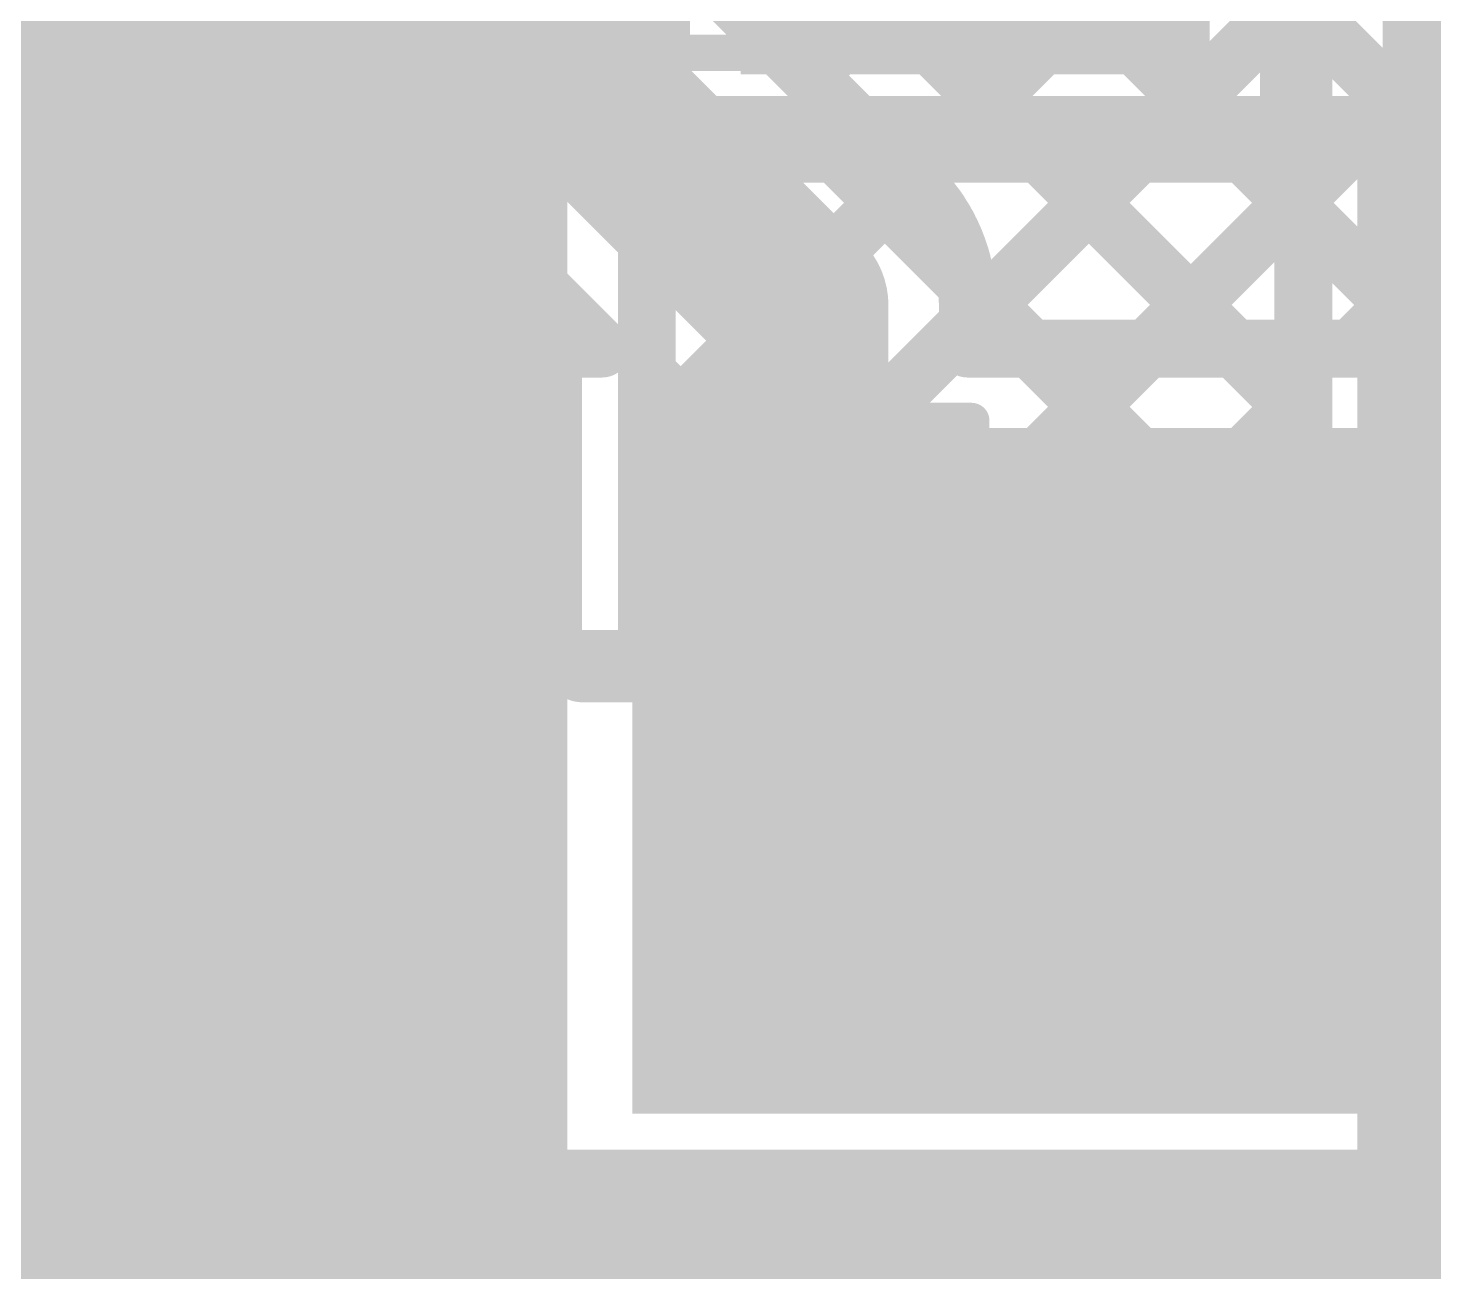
# Model space of a CAD drawing. Header units: millimetres. Extents: x 2.49 to 5.65, y 1.36 to 4.13.
# Drawn here: x 2.8653 to 3.0601, y 1.3641 to 1.5374 of the extents above; entities that cross this region are included whole.
import ezdxf

# ---------------------------------------------------------------- set-up
doc = ezdxf.new("R2010")
doc.units = ezdxf.units.MM
doc.header["$MEASUREMENT"] = 0
for name, color, linetype in [('BottomLayer', 5, 'Continuous'), ('BottomOverlay', 54, 'Continuous'), ('BottomPaste', 16, 'Continuous'), ('BottomSolder', 6, 'Continuous'), ('Mechanical2', 216, 'Continuous'), ('TopLayer', 1, 'Continuous'), ('TopOverlay', 2, 'Continuous'), ('TopPaste', 8, 'Continuous'), ('TopSolder', 216, 'Continuous')]:
    doc.layers.add(name, color=color, linetype=linetype)

# ---------------------------------------------------------------- blocks, each defined once
blk = doc.blocks.new('R__0603_47')
at = {"layer": 'TopLayer'}
for points in [[(-0.045, 0.0175), (-0.045, -0.0175), (-0.015, 0.0175), (-0.015, -0.0175)], [(0.015, 0.0175), (0.015, -0.0175), (0.045, 0.0175), (0.045, -0.0175)]]:
    blk.add_solid(points, dxfattribs=at)
at = {"layer": 'TopOverlay', "const_width": 0.005}
for points in [[(-0.049, 0.021), (-0.049, -0.021)], [(0.049, 0.021), (-0.049, 0.021)], [(0.049, 0.021), (0.049, -0.021)], [(0.049, -0.021), (-0.049, -0.021)]]:
    blk.add_lwpolyline(points, dxfattribs=at)
at = {"layer": 'TopOverlay', "const_width": 0.0025}
for points in [[(-0.05025, 0.021, 1), (-0.04775, 0.021, 1)], [(-0.05025, 0.021, 1), (-0.04775, 0.021, 1)], [(0.04775, 0.021, 1), (0.05025, 0.021, 1)], [(0.04775, 0.021, 1), (0.05025, 0.021, 1)], [(-0.05025, -0.021, 1), (-0.04775, -0.021, 1)], [(-0.05025, -0.021, 1), (-0.04775, -0.021, 1)], [(0.04775, -0.021, 1), (0.05025, -0.021, 1)], [(0.04775, -0.021, 1), (0.05025, -0.021, 1)]]:
    blk.add_lwpolyline(points, format="xyb", close=True, dxfattribs=at)
at = {"layer": 'TopPaste'}
for points in [[(-0.045, 0.0175), (-0.045, -0.0175), (-0.015, 0.0175), (-0.015, -0.0175)], [(0.015, 0.0175), (0.015, -0.0175), (0.045, 0.0175), (0.045, -0.0175)]]:
    blk.add_solid(points, dxfattribs=at)
at = {"layer": 'TopSolder'}
for points in [[(-0.049, 0.0215), (-0.049, -0.0215), (-0.011, 0.0215), (-0.011, -0.0215)], [(0.011, 0.0215), (0.011, -0.0215), (0.049, 0.0215), (0.049, -0.0215)]]:
    blk.add_solid(points, dxfattribs=at)
blk = doc.blocks.new('RES_2512_49')
at = {"layer": 'TopLayer'}
blk.add_solid([(-0.15945, -0.06693), (-0.09646, -0.06693), (-0.15945, 0.06693), (-0.09646, 0.06693)], dxfattribs=at)
at = {"layer": 'TopOverlay', "const_width": 0.01}
for points in [[(0.16679, 0.073), (-0.167, 0.073)], [(0.16679, -0.073), (-0.167, -0.073)]]:
    blk.add_lwpolyline(points, dxfattribs=at)
at = {"layer": 'TopPaste'}
blk.add_solid([(-0.15945, -0.06693), (-0.09646, -0.06693), (-0.15945, 0.06693), (-0.09646, 0.06693)], dxfattribs=at)
at = {"layer": 'TopSolder'}
blk.add_solid([(-0.16345, -0.07093), (-0.09246, -0.07093), (-0.16345, 0.07093), (-0.09246, 0.07093)], dxfattribs=at)
blk = doc.blocks.new('LESD5Z5_0CT1G_B_77')
at = {"layer": 'BottomLayer'}
for points in [[(-0.03543, -0.01378), (-0.01181, -0.01378), (-0.03543, 0.01378), (-0.01181, 0.01378)], [(0.01181, -0.01378), (0.03543, -0.01378), (0.01181, 0.01378), (0.03543, 0.01378)]]:
    blk.add_solid(points, dxfattribs=at)
at = {"layer": 'BottomOverlay', "const_width": 0.005}
for points in [[(0.026, 0.019), (-0.022, 0.019)], [(-0.022, 0.01897), (-0.022, 0.017)], [(-0.022, -0.017), (-0.022, -0.01897)], [(0.026, -0.019), (-0.022, -0.019)]]:
    blk.add_lwpolyline(points, dxfattribs=at)
at = {"layer": 'BottomOverlay', "const_width": 0.0025}
for points in [[(-0.02325, 0.019, 1), (-0.02075, 0.019, 1)], [(-0.02325, 0.01897, 1), (-0.02075, 0.01897, 1)], [(0.02475, 0.019, 1), (0.02725, 0.019, 1)], [(-0.02325, 0.017, 1), (-0.02075, 0.017, 1)], [(-0.02325, -0.017, 1), (-0.02075, -0.017, 1)], [(-0.02325, -0.01897, 1), (-0.02075, -0.01897, 1)], [(-0.02325, -0.019, 1), (-0.02075, -0.019, 1)], [(0.02475, -0.019, 1), (0.02725, -0.019, 1)]]:
    blk.add_lwpolyline(points, format="xyb", close=True, dxfattribs=at)
at = {"layer": 'BottomOverlay'}
for points in [[(0.026, 0.014), (0.056, 0.014), (0.026, 0.021), (0.056, 0.021)], [(0.037, -0.015), (0.056, -0.015), (0.037, 0.015), (0.056, 0.015)], [(0.026, -0.021), (0.056, -0.021), (0.026, -0.014), (0.056, -0.014)]]:
    blk.add_solid(points, dxfattribs=at)
at = {"layer": 'BottomPaste'}
for points in [[(-0.03543, -0.01378), (-0.01181, -0.01378), (-0.03543, 0.01378), (-0.01181, 0.01378)], [(0.01181, -0.01378), (0.03543, -0.01378), (0.01181, 0.01378), (0.03543, 0.01378)]]:
    blk.add_solid(points, dxfattribs=at)
at = {"layer": 'BottomSolder'}
for points in [[(-0.03943, -0.01778), (-0.00781, -0.01778), (-0.03943, 0.01778), (-0.00781, 0.01778)], [(0.00781, -0.01778), (0.03943, -0.01778), (0.00781, 0.01778), (0.03943, 0.01778)]]:
    blk.add_solid(points, dxfattribs=at)
blk = doc.blocks.new('C__0805_B_102')
at = {"layer": 'BottomLayer'}
for points in [[(-0.06, -0.03), (-0.02, -0.03), (-0.06, 0.03), (-0.02, 0.03)], [(0.02, -0.03), (0.06, -0.03), (0.02, 0.03), (0.06, 0.03)]]:
    blk.add_solid(points, dxfattribs=at)
at = {"layer": 'BottomOverlay', "const_width": 0.005}
for points in [[(-0.064, 0.034), (-0.024, 0.034)], [(-0.064, -0.034), (-0.064, 0.034)], [(0.024, 0.034), (0.064, 0.034)], [(0.064, -0.034), (0.064, 0.034)], [(-0.064, -0.034), (-0.024, -0.034)], [(0.024, -0.034), (0.064, -0.034)]]:
    blk.add_lwpolyline(points, dxfattribs=at)
at = {"layer": 'BottomOverlay', "const_width": 0.0025}
for points in [[(-0.06525, 0.034, 1), (-0.06275, 0.034, 1)], [(-0.06525, 0.034, 1), (-0.06275, 0.034, 1)], [(-0.02525, 0.034, 1), (-0.02275, 0.034, 1)], [(0.02275, 0.034, 1), (0.02525, 0.034, 1)], [(0.06275, 0.034, 1), (0.06525, 0.034, 1)], [(0.06275, 0.034, 1), (0.06525, 0.034, 1)], [(-0.06525, -0.034, 1), (-0.06275, -0.034, 1)], [(-0.06525, -0.034, 1), (-0.06275, -0.034, 1)], [(-0.02525, -0.034, 1), (-0.02275, -0.034, 1)], [(0.02275, -0.034, 1), (0.02525, -0.034, 1)], [(0.06275, -0.034, 1), (0.06525, -0.034, 1)], [(0.06275, -0.034, 1), (0.06525, -0.034, 1)]]:
    blk.add_lwpolyline(points, format="xyb", close=True, dxfattribs=at)
at = {"layer": 'BottomPaste'}
for points in [[(-0.06, -0.03), (-0.02, -0.03), (-0.06, 0.03), (-0.02, 0.03)], [(0.02, -0.03), (0.06, -0.03), (0.02, 0.03), (0.06, 0.03)]]:
    blk.add_solid(points, dxfattribs=at)
at = {"layer": 'BottomSolder'}
for points in [[(-0.06276, -0.03276), (-0.01724, -0.03276), (-0.06276, 0.03276), (-0.01724, 0.03276)], [(0.01724, -0.03276), (0.06276, -0.03276), (0.01724, 0.03276), (0.06276, 0.03276)]]:
    blk.add_solid(points, dxfattribs=at)

msp = doc.modelspace()

# ---------------------------------------------------------------- linework, layer by layer
at = {"layer": 'BottomLayer'}
for points, const_width in [([(2.9955, 1.49643), (3.2075, 1.70843)], 0.008), ([(3.02035, 1.493), (3.202, 1.67465)], 0.008), ([(3.04864, 1.493), (3.202, 1.64636)], 0.008), ([(2.84562, 1.56762), (2.9086, 1.50463)], 0.008), ([(2.829, 1.551), (2.892, 1.488)], 0.025), ([(2.921, 1.55), (2.972, 1.499)], 0.025), ([(2.95823, 1.546), (2.9886, 1.51563)], 0.008), ([(2.97337, 1.53087), (2.9885, 1.546)], 0.008), ([(2.97948, 1.546), (3.03248, 1.493)], 0.008), ([(2.98751, 1.51673), (3.01678, 1.546)], 0.008), ([(3.00777, 1.546), (3.06077, 1.493)], 0.008), ([(3.03605, 1.546), (3.09005, 1.492)], 0.008), ([(2.88544, 1.52779), (2.89911, 1.54146)], 0.008), ([(2.9044, 1.53337), (2.94477, 1.493)], 0.008), ([(2.89958, 1.51365), (2.91185, 1.52592)], 0.008), ([(2.91292, 1.49871), (2.92599, 1.51178)], 0.008), ([(2.972, 1.449), (2.972, 1.499)], 0.025), ([(2.91199, 1.50036), (2.92235, 1.49)], 0.008), ([(2.99532, 1.50188), (3.0042, 1.493)], 0.008), ([(2.9955, 1.493), (2.9955, 1.499)], 0.008), ([(2.892, 1.449), (2.892, 1.488)], 0.025), ([(2.923, 1.4805), (2.94013, 1.49763)], 0.008), ([(2.938, 1.493), (2.94477, 1.493)], 0.008), ([(2.938, 1.493), (2.94477, 1.493)], 0.008), ([(2.938, 1.44981), (2.938, 1.493)], 0.008), ([(2.938, 1.44981), (2.938, 1.493)], 0.008), ([(2.9955, 1.493), (3.006, 1.493)], 0.008), ([(2.9955, 1.493), (3.006, 1.493)], 0.008), ([(3.006, 1.493), (3.068, 1.493)], 0.008), ([(2.91541, 1.49), (2.923, 1.49)], 0.008), ([(2.923, 1.44981), (2.923, 1.49)], 0.008), ([(2.923, 1.48935), (2.938, 1.47435)], 0.008), ([(2.923, 1.45222), (2.938, 1.46722)], 0.008), ([(2.923, 1.46106), (2.93425, 1.44981)], 0.008), ([(2.923, 1.44981), (2.938, 1.44981)], 0.008), ([(2.942, 1.449), (2.972, 1.449)], 0.01)]:
    msp.add_lwpolyline(points, dxfattribs=dict(at, const_width=const_width))
at = {"layer": 'BottomLayer', "const_width": 0.008}
for points in [[(2.90438, 1.53338, -0.193388), (2.89751, 1.5495)], [(2.9044, 1.53337, -0.193663), (2.89751, 1.5495)], [(2.9886, 1.51563, -0.199188), (2.9955, 1.499)], [(2.98862, 1.51562, -0.198912), (2.9955, 1.499)], [(2.9086, 1.50463, -0.177131), (2.91541, 1.49)], [(2.90862, 1.50462, -0.176857), (2.91541, 1.49)]]:
    msp.add_lwpolyline(points, format="xyb", dxfattribs=at)
at = {"layer": 'BottomLayer'}
for points, const_width in [([(2.90238, 1.53338, 1), (2.90638, 1.53338, 1)], 0.004), ([(2.9024, 1.53337, 1), (2.9064, 1.53337, 1)], 0.004), ([(2.9024, 1.53337, 1), (2.9064, 1.53337, 1)], 0.004), ([(2.97137, 1.53087, 1), (2.97537, 1.53087, 1)], 0.004), ([(2.88344, 1.52779, 1), (2.88744, 1.52779, 1)], 0.004), ([(2.90985, 1.52592, 1), (2.91385, 1.52592, 1)], 0.004), ([(2.98551, 1.51673, 1), (2.98951, 1.51673, 1)], 0.004), ([(2.9866, 1.51563, 1), (2.9906, 1.51563, 1)], 0.004), ([(2.9866, 1.51563, 1), (2.9906, 1.51563, 1)], 0.004), ([(2.98662, 1.51562, 1), (2.99062, 1.51562, 1)], 0.004), ([(2.89758, 1.51365, 1), (2.90158, 1.51365, 1)], 0.004), ([(2.92399, 1.51178, 1), (2.92799, 1.51178, 1)], 0.004), ([(2.96575, 1.499, 1), (2.97825, 1.499, 1)], 0.0125), ([(2.96575, 1.499, 1), (2.97825, 1.499, 1)], 0.0125), ([(2.9066, 1.50463, 1), (2.9106, 1.50463, 1)], 0.004), ([(2.9066, 1.50463, 1), (2.9106, 1.50463, 1)], 0.004), ([(2.90662, 1.50462, 1), (2.91062, 1.50462, 1)], 0.004), ([(2.90999, 1.50036, 1), (2.91399, 1.50036, 1)], 0.004), ([(2.99332, 1.50188, 1), (2.99732, 1.50188, 1)], 0.004), ([(2.91092, 1.49871, 1), (2.91492, 1.49871, 1)], 0.004), ([(2.9935, 1.499, 1), (2.9975, 1.499, 1)], 0.004), ([(2.9935, 1.499, 1), (2.9975, 1.499, 1)], 0.004), ([(2.9935, 1.499, 1), (2.9975, 1.499, 1)], 0.004), ([(2.88575, 1.488, 1), (2.89825, 1.488, 1)], 0.0125), ([(2.88575, 1.488, 1), (2.89825, 1.488, 1)], 0.0125), ([(2.93813, 1.49763, 1), (2.94213, 1.49763, 1)], 0.004), ([(2.9935, 1.49643, 1), (2.9975, 1.49643, 1)], 0.004), ([(2.936, 1.493, 1), (2.94, 1.493, 1)], 0.004), ([(2.936, 1.493, 1), (2.94, 1.493, 1)], 0.004), ([(2.936, 1.493, 1), (2.94, 1.493, 1)], 0.004), ([(2.936, 1.493, 1), (2.94, 1.493, 1)], 0.004), ([(2.94277, 1.493, 1), (2.94677, 1.493, 1)], 0.004), ([(2.94277, 1.493, 1), (2.94677, 1.493, 1)], 0.004), ([(2.94277, 1.493, 1), (2.94677, 1.493, 1)], 0.004), ([(2.9935, 1.493, 1), (2.9975, 1.493, 1)], 0.004), ([(2.9935, 1.493, 1), (2.9975, 1.493, 1)], 0.004), ([(2.9935, 1.493, 1), (2.9975, 1.493, 1)], 0.004), ([(3.0022, 1.493, 1), (3.0062, 1.493, 1)], 0.004), ([(3.004, 1.493, 1), (3.008, 1.493, 1)], 0.004), ([(3.004, 1.493, 1), (3.008, 1.493, 1)], 0.004), ([(3.004, 1.493, 1), (3.008, 1.493, 1)], 0.004), ([(3.01835, 1.493, 1), (3.02235, 1.493, 1)], 0.004), ([(3.03048, 1.493, 1), (3.03448, 1.493, 1)], 0.004), ([(3.04664, 1.493, 1), (3.05064, 1.493, 1)], 0.004), ([(3.05877, 1.493, 1), (3.06277, 1.493, 1)], 0.004), ([(2.91341, 1.49, 1), (2.91741, 1.49, 1)], 0.004), ([(2.91341, 1.49, 1), (2.91741, 1.49, 1)], 0.004), ([(2.91341, 1.49, 1), (2.91741, 1.49, 1)], 0.004), ([(2.92035, 1.49, 1), (2.92435, 1.49, 1)], 0.004), ([(2.921, 1.49, 1), (2.925, 1.49, 1)], 0.004), ([(2.921, 1.49, 1), (2.925, 1.49, 1)], 0.004), ([(2.921, 1.48935, 1), (2.925, 1.48935, 1)], 0.004), ([(2.921, 1.4805, 1), (2.925, 1.4805, 1)], 0.004), ([(2.936, 1.47435, 1), (2.94, 1.47435, 1)], 0.004), ([(2.936, 1.46722, 1), (2.94, 1.46722, 1)], 0.004), ([(2.921, 1.46106, 1), (2.925, 1.46106, 1)], 0.004), ([(2.88575, 1.449, 1), (2.89825, 1.449, 1)], 0.0125), ([(2.96575, 1.449, 1), (2.97825, 1.449, 1)], 0.0125), ([(2.921, 1.45222, 1), (2.925, 1.45222, 1)], 0.004), ([(2.921, 1.44981, 1), (2.925, 1.44981, 1)], 0.004), ([(2.921, 1.44981, 1), (2.925, 1.44981, 1)], 0.004), ([(2.93225, 1.44981, 1), (2.93625, 1.44981, 1)], 0.004), ([(2.936, 1.44981, 1), (2.94, 1.44981, 1)], 0.004), ([(2.936, 1.44981, 1), (2.94, 1.44981, 1)], 0.004), ([(2.936, 1.44981, 1), (2.94, 1.44981, 1)], 0.004), ([(2.9395, 1.449, 1), (2.9445, 1.449, 1)], 0.005), ([(2.9695, 1.449, 1), (2.9745, 1.449, 1)], 0.005)]:
    msp.add_lwpolyline(points, format="xyb", close=True, dxfattribs=dict(at, const_width=const_width))
msp.add_solid([(2.949, 1.387), (3.057, 1.387), (2.949, 1.482), (3.057, 1.482)], dxfattribs=at)
at = {"layer": 'Mechanical2', "const_width": 0.01}
msp.add_lwpolyline([(2.495, 1.36909), (3.81, 1.36909)], dxfattribs=at)
at = {"layer": 'TopLayer'}
for points, const_width in [([(2.859, 1.523), (2.859, 1.785)], 0.025), ([(2.953, 1.52), (2.953, 1.637)], 0.008), ([(3.04, 1.52), (3.04, 1.637)], 0.008), ([(3.042, 1.44982), (3.042, 1.607)], 0.008), ([(2.951, 1.44981), (2.951, 1.586)], 0.008), ([(2.951, 1.45193), (3.01907, 1.52)], 0.008), ([(2.951, 1.5085), (2.9625, 1.52)], 0.008), ([(2.951, 1.48022), (2.99078, 1.52)], 0.008), ([(2.953, 1.52), (3.04, 1.52)], 0.008), ([(2.9772, 1.52), (3.042, 1.4552)], 0.008), ([(3.00548, 1.52), (3.042, 1.48348)], 0.008), ([(3.03377, 1.52), (3.042, 1.51177)], 0.008), ([(2.951, 1.51792), (3.0191, 1.44982)], 0.008), ([(2.97716, 1.44981), (3.042, 1.51465)], 0.008), ([(2.951, 1.48963), (2.99082, 1.44981)], 0.008), ([(3.00545, 1.44982), (3.042, 1.48636)], 0.008), ([(2.951, 1.46135), (2.96253, 1.44981)], 0.008), ([(3.03374, 1.44982), (3.042, 1.45808)], 0.008), ([(2.951, 1.44981), (3.042, 1.44982)], 0.008)]:
    msp.add_lwpolyline(points, dxfattribs=dict(at, const_width=const_width))
for points, const_width in [([(2.85275, 1.523, 1), (2.86525, 1.523, 1)], 0.0125), ([(2.951, 1.52, 1), (2.955, 1.52, 1)], 0.004), ([(2.951, 1.52, 1), (2.955, 1.52, 1)], 0.004), ([(2.9605, 1.52, 1), (2.9645, 1.52, 1)], 0.004), ([(2.9752, 1.52, 1), (2.9792, 1.52, 1)], 0.004), ([(2.98878, 1.52, 1), (2.99278, 1.52, 1)], 0.004), ([(3.00348, 1.52, 1), (3.00748, 1.52, 1)], 0.004), ([(3.01707, 1.52, 1), (3.02107, 1.52, 1)], 0.004), ([(3.03177, 1.52, 1), (3.03577, 1.52, 1)], 0.004), ([(3.038, 1.52, 1), (3.042, 1.52, 1)], 0.004), ([(3.038, 1.52, 1), (3.042, 1.52, 1)], 0.004), ([(2.949, 1.51792, 1), (2.953, 1.51792, 1)], 0.004), ([(3.04, 1.51465, 1), (3.044, 1.51465, 1)], 0.004), ([(3.04, 1.51177, 1), (3.044, 1.51177, 1)], 0.004), ([(2.949, 1.5085, 1), (2.953, 1.5085, 1)], 0.004), ([(2.949, 1.48963, 1), (2.953, 1.48963, 1)], 0.004), ([(3.04, 1.48636, 1), (3.044, 1.48636, 1)], 0.004), ([(3.04, 1.48348, 1), (3.044, 1.48348, 1)], 0.004), ([(2.949, 1.48022, 1), (2.953, 1.48022, 1)], 0.004), ([(2.949, 1.46135, 1), (2.953, 1.46135, 1)], 0.004), ([(3.04, 1.45808, 1), (3.044, 1.45808, 1)], 0.004), ([(3.04, 1.4552, 1), (3.044, 1.4552, 1)], 0.004), ([(2.949, 1.45193, 1), (2.953, 1.45193, 1)], 0.004), ([(2.949, 1.44981, 1), (2.953, 1.44981, 1)], 0.004), ([(2.949, 1.44981, 1), (2.953, 1.44981, 1)], 0.004), ([(2.96053, 1.44981, 1), (2.96453, 1.44981, 1)], 0.004), ([(2.97516, 1.44981, 1), (2.97916, 1.44981, 1)], 0.004), ([(2.98882, 1.44981, 1), (2.99282, 1.44981, 1)], 0.004), ([(3.00345, 1.44982, 1), (3.00745, 1.44982, 1)], 0.004), ([(3.0171, 1.44982, 1), (3.0211, 1.44982, 1)], 0.004), ([(3.03174, 1.44982, 1), (3.03574, 1.44982, 1)], 0.004), ([(3.04, 1.44982, 1), (3.044, 1.44982, 1)], 0.004), ([(3.04, 1.44982, 1), (3.044, 1.44982, 1)], 0.004)]:
    msp.add_lwpolyline(points, format="xyb", close=True, dxfattribs=dict(at, const_width=const_width))
for points in [[(2.964, 1.531), (3.029, 1.531), (2.964, 1.626), (3.029, 1.626)], [(3.053, 1.382), (3.243, 1.382), (3.053, 1.596), (3.243, 1.596)], [(2.797, 1.376), (2.94, 1.376), (2.797, 1.575), (2.94, 1.575)]]:
    msp.add_solid(points, dxfattribs=at)

# ---------------------------------------------------------------- block references
for name, p, rotation in [('R__0603_47', (2.951, 1.555), 180), ('RES_2512_49', (2.95705, 1.45), 180), ('C__0805_B_102', (2.932, 1.449), 360), ('LESD5Z5_0CT1G_B_77', (3.06262, 1.449), 180)]:
    msp.add_blockref(name, p, dxfattribs=dict(rotation=rotation))

doc.saveas('drawing.dxf')
